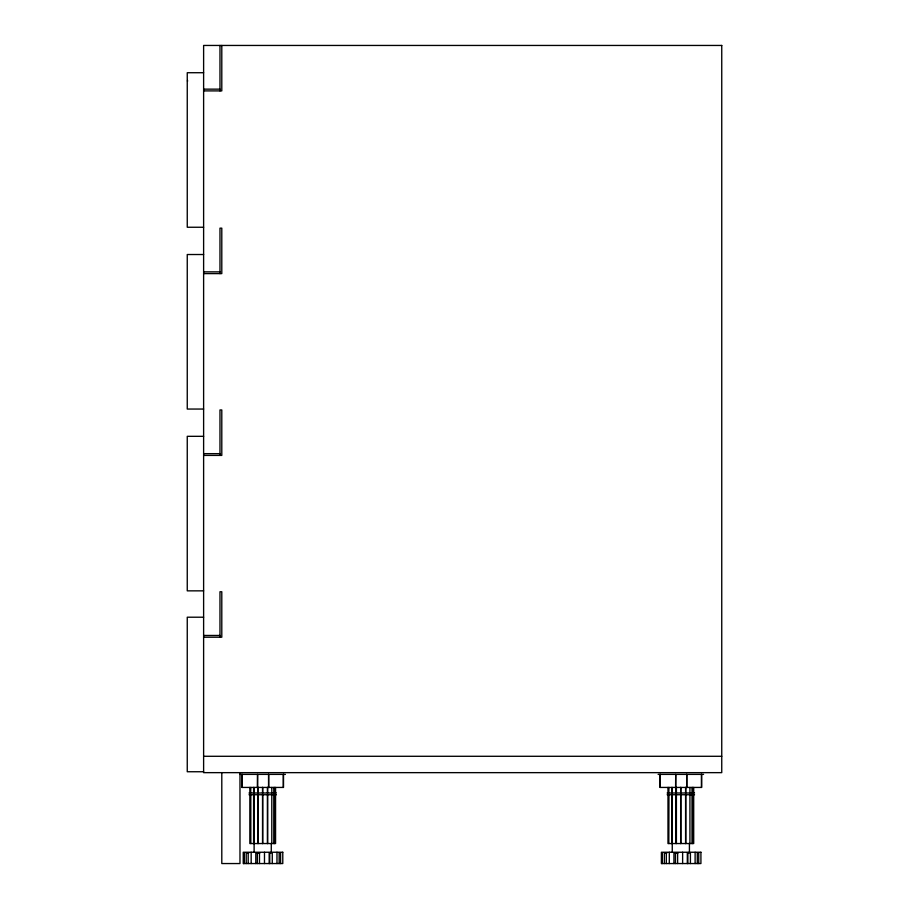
<?xml version="1.0" encoding="UTF-8"?>
<svg xmlns="http://www.w3.org/2000/svg" width="909" height="909" viewBox="0 0 909 909"><rect width="100%" height="100%" fill="white"/><g stroke="black" fill="none" stroke-linecap="round" stroke-linejoin="round"><path stroke-width="1.36" d="M203.616 72.72L187.254 72.72L187.254 227.25L203.616 227.25M203.616 89.15L219.978 89.15M203.616 90.9L221.796 90.9L221.796 45.45M203.616 254.52L187.254 254.52L187.254 409.05L203.616 409.05M203.616 271.859L219.978 271.859M203.616 273.609L221.796 273.609L221.796 228.159L219.978 228.159L219.978 273.609M203.616 436.32L187.254 436.32L187.254 590.85L203.616 590.85M203.616 453.659L219.978 453.659M203.616 455.409L221.796 455.409L221.796 409.959L219.978 409.959L219.978 455.409M203.616 617.211L187.254 617.211L187.254 771.741L203.616 771.741M203.616 635.459L219.978 635.459M203.616 637.209L221.796 637.209L221.796 591.759L219.978 591.759L219.978 637.209M203.616 756.288L721.746 756.288M239.976 774.388L285.426 774.388M658.116 774.388L703.566 774.388M248.998 793L276.404 793M667.138 793L694.544 793M248.998 794.739L276.404 794.739M667.138 794.739L694.544 794.739M248.68 853.108L246.214 853.108L246.214 863.55M259.804 853.108L255.793 853.108L255.793 863.55M666.82 853.108L664.354 853.108L664.354 863.55M677.944 853.108L673.933 853.108L673.933 863.55M701.657 774.388L701.657 787.433L660.025 787.433L660.025 774.388M701.43 774.388L701.43 787.433M698.737 863.55L698.737 853.108L697.294 853.108L697.294 863.55M695.112 852.244L695.112 863.55M693.703 787.433L693.703 793M693.703 794.739L693.703 843.541L667.979 843.541L667.979 794.739M692.726 787.433L692.726 793M692.726 794.739L692.726 843.541M692.01 787.433L692.01 793M692.01 794.739L692.01 843.541M690.42 863.55L690.42 853.108L687.318 853.108L687.318 863.55M689.931 787.433L689.931 793M689.931 794.739L689.931 843.541M689.42 843.541L689.42 852.244M687.874 853.108L687.874 863.55M686.806 774.388L686.806 787.433M686.704 774.388L686.704 787.433M685.761 787.433L685.761 793M685.761 794.739L685.761 843.541M685.591 787.433L685.591 793M685.591 794.739L685.591 843.541M682.625 852.244L682.625 863.55M680.841 787.433L680.841 793M680.841 794.739L680.841 843.541M680.671 787.433L680.671 793M680.671 794.739L680.671 843.541M677.625 853.108L677.625 863.55M676.398 787.433L676.398 793M676.398 794.739L676.398 843.541M675.921 787.433L675.921 793M675.921 794.739L675.921 843.541M675.478 853.108L675.478 863.55M672.217 787.433L672.217 793M672.217 794.739L672.262 852.244M671.74 787.433L671.74 793M671.74 794.739L671.74 843.541M669.308 852.244L669.308 863.55M668.956 787.433L668.819 793M668.956 794.739L668.819 843.541M667.979 787.433L667.979 793M666.331 853.108L666.331 863.55M662.116 863.55L662.116 853.108L661.832 863.55M660.252 774.388L660.252 787.433M283.517 774.388L283.517 787.433L241.885 787.433L241.885 774.388M283.29 774.388L283.29 787.433M280.597 863.55L280.597 853.108L279.154 853.108L279.154 863.55M276.972 852.244L276.972 863.55M275.563 787.433L275.563 793M275.563 794.739L275.563 843.541L249.839 843.541L249.839 794.739M274.586 787.433L274.586 793M274.586 794.739L274.586 843.541M273.87 787.433L273.87 793M273.87 794.739L273.87 843.541M272.28 863.55L272.28 853.108L269.178 853.108L269.178 863.55M271.791 787.433L271.791 793M271.791 794.739L271.791 843.541M271.28 843.541L271.28 852.244M269.734 853.108L269.734 863.55M268.666 774.388L268.666 787.433M268.564 774.388L268.564 787.433M267.621 787.433L267.621 793M267.621 794.739L267.621 843.541M267.451 787.433L267.451 793M267.451 794.739L267.451 843.541M264.485 852.244L264.485 863.55M262.701 787.433L262.701 793M262.701 794.739L262.701 843.541M262.531 787.433L262.531 793M262.531 794.739L262.531 843.541M259.485 853.108L259.485 863.55M258.258 787.433L258.258 793M258.258 794.739L258.258 843.541M257.781 787.433L257.781 793M257.781 794.739L257.781 843.541M257.338 853.108L257.338 863.55M254.077 787.433L254.077 793M254.077 794.739L254.122 852.244M253.6 787.433L253.6 793M253.6 794.739L253.6 843.541M251.168 852.244L251.168 863.55M250.816 787.433L250.679 793M250.816 794.739L250.816 843.541M249.839 787.433L249.839 793M248.191 853.108L248.191 863.55M243.976 863.55L243.976 853.108L243.692 863.55M242.112 774.388L242.112 787.433M239.976 772.65L239.976 863.55L221.796 863.55L221.796 772.65M219.978 45.45L219.978 90.9M187.538 80.39L187.538 81.333M721.746 45.45L203.616 45.45L203.616 772.65L721.746 772.65L721.746 45.45M282.779 852.244L243.248 852.244L243.248 863.55L282.779 863.55L282.779 852.244M700.919 852.244L661.388 852.244L661.388 863.55L700.919 863.55L700.919 852.244M675.705 787.433L675.705 774.388L675.603 787.433M257.565 787.433L257.565 774.388L257.463 787.433"/></g></svg>
